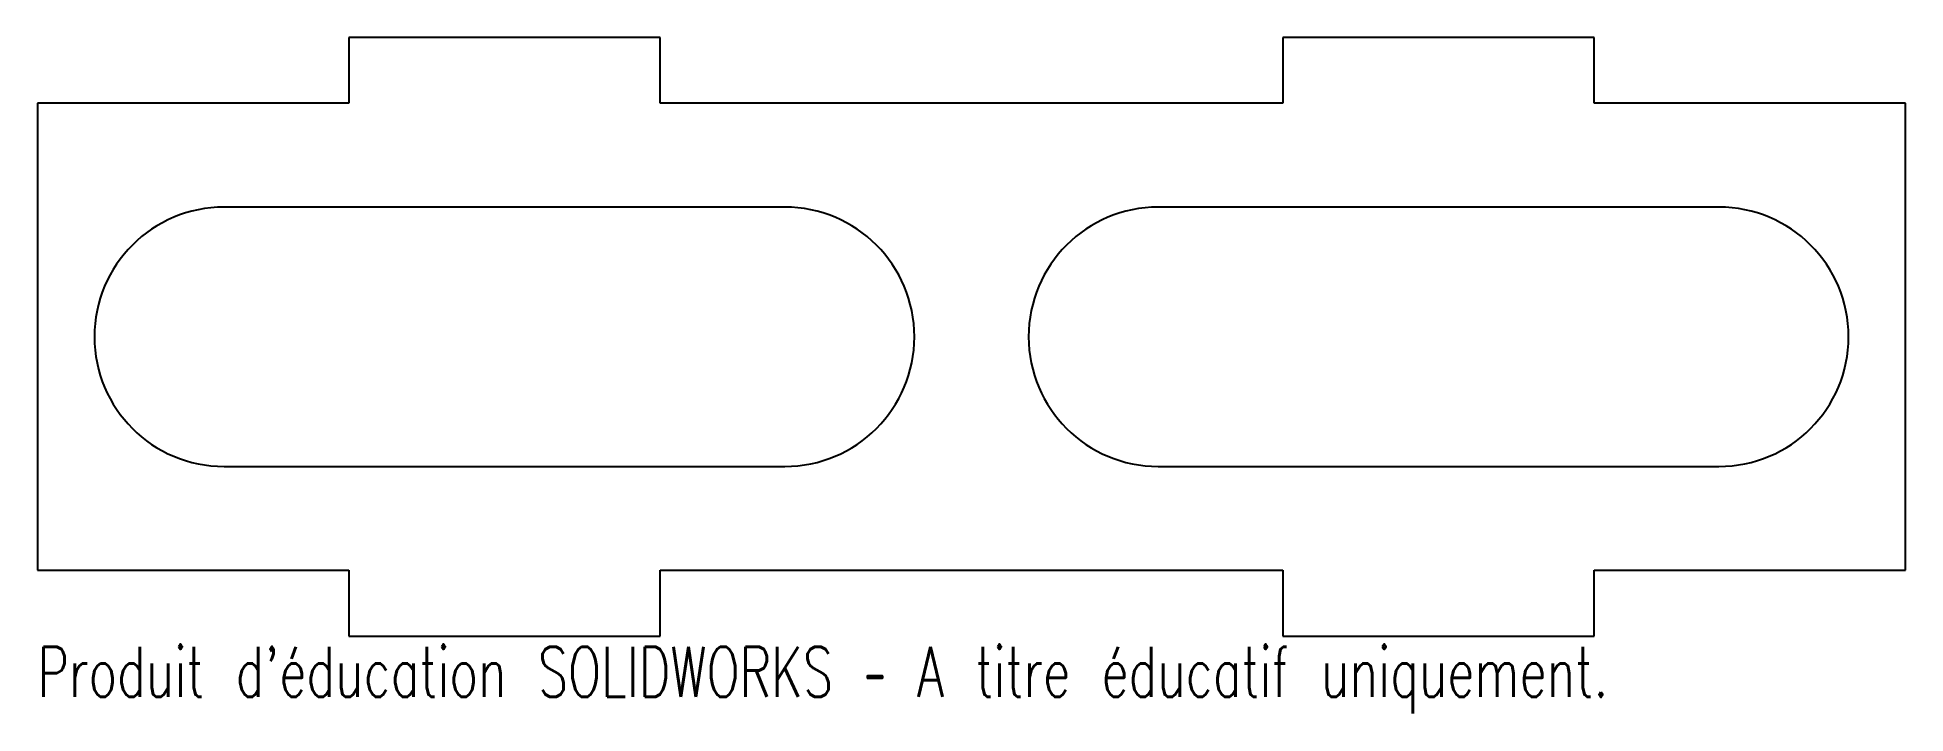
# Model space of a CAD drawing. Header units: millimetres. Extents: x -90 to 90, y -14 to 51.
import ezdxf

# ---------------------------------------------------------------- set-up
doc = ezdxf.new("R2010")
doc.units = ezdxf.units.MM
doc.styles.add('SLDTEXTSTYLE0', font='TXT', dxfattribs={"width": 0.7, "bigfont": 'bigfont'})

msp = doc.modelspace()

# ---------------------------------------------------------------- linework, layer by layer
at = {"color": 7, "linetype": 'Continuous', "lineweight": 25}
for p, q in [((-30, 51.35), (-60, 51.35)), ((-60, 51.35), (-60, 45)), ((-30, 45), (-30, 51.35)), ((60, 51.35), (30, 51.35)), ((30, 51.35), (30, 45)), ((60, 45), (60, 51.35)), ((-90, 45), (-90, 0)), ((-60, 45), (-90, 45)), ((30, 45), (-30, 45)), ((90, 45), (60, 45)), ((90, 0), (90, 45)), ((-18, 35), (-72, 35)), ((72, 35), (18, 35)), ((-72, 10), (-18, 10)), ((18, 10), (72, 10)), ((-90, 0), (-60, 0)), ((-60, 0), (-60, -6.35)), ((-30, -6.35), (-30, 0)), ((-30, 0), (30, 0)), ((30, 0), (30, -6.35)), ((60, -6.35), (60, 0)), ((60, 0), (90, 0)), ((-60, -6.35), (-30, -6.35)), ((30, -6.35), (60, -6.35))]:
    msp.add_line(p, q, dxfattribs=at)
for centre, start, end in [((-72, 22.5), 90, 270), ((-18, 22.5), 270, 90), ((18, 22.5), 90, 270), ((72, 22.5), 270, 90)]:
    msp.add_arc(centre, 12.5, start, end, dxfattribs=at)

# ---------------------------------------------------------------- texts
at = {"color": 7, "linetype": 'Continuous', "insert": (-90, -7.37), "char_height": 4.8336, "attachment_point": 1, "style": 'SLDTEXTSTYLE0'}
msp.add_mtext("Produit d'éducation SOLIDWORKS – A titre éducatif uniquement.", dxfattribs=at)

doc.saveas('drawing.dxf')
